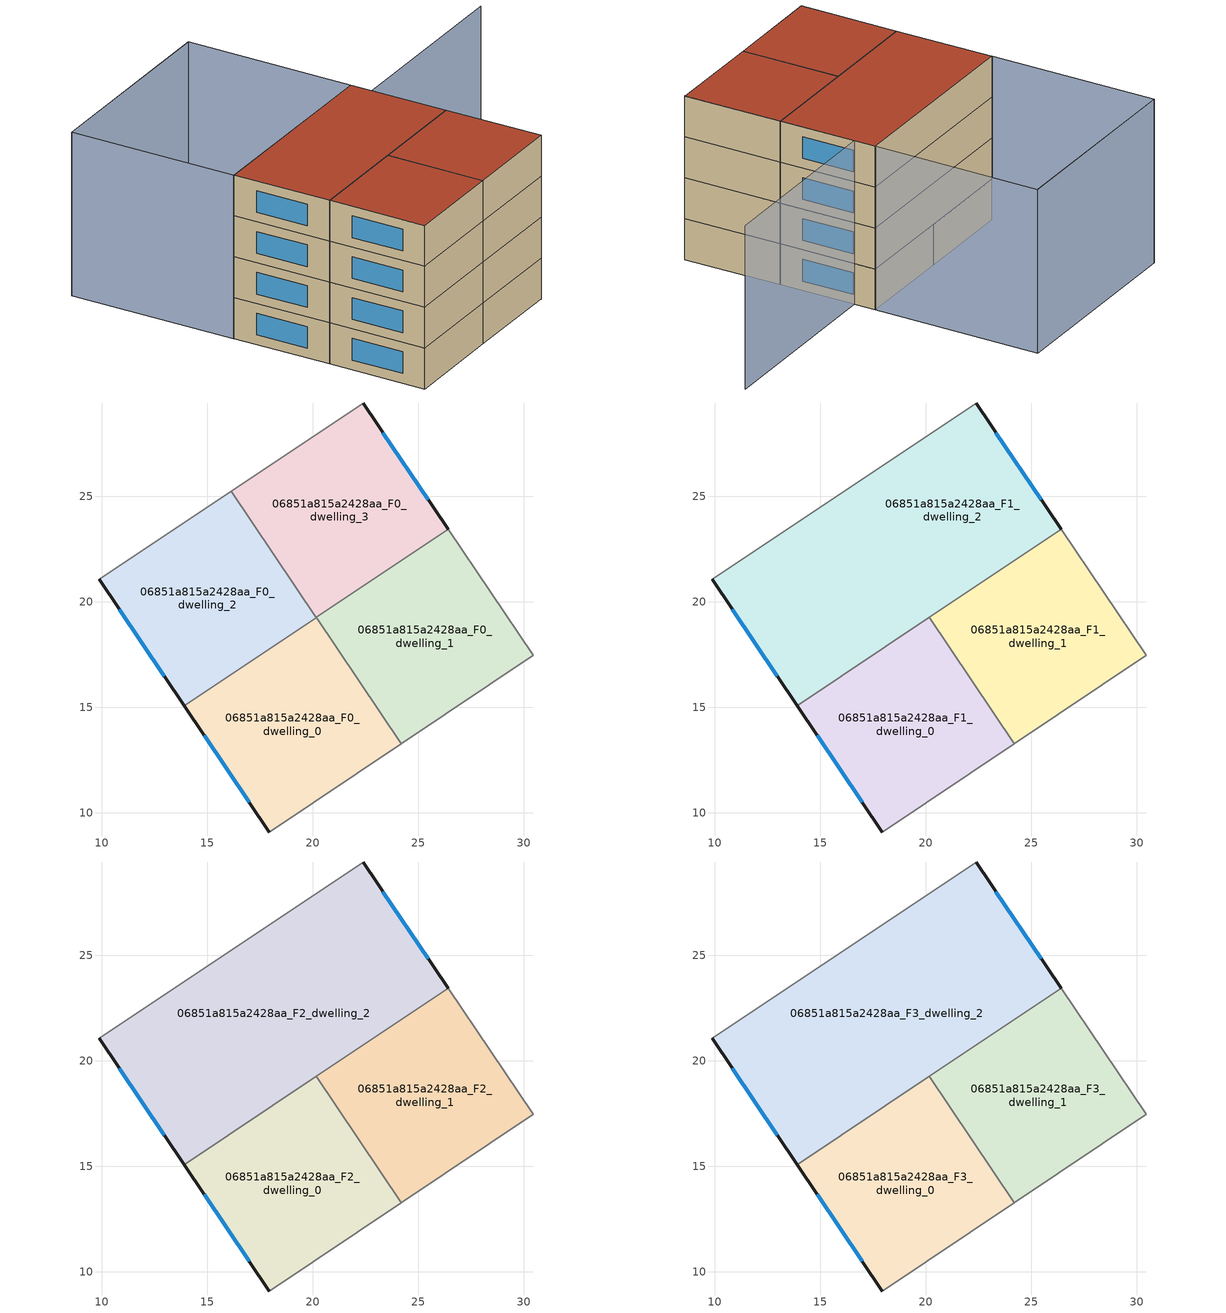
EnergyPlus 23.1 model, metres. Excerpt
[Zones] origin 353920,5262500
06851a815a2428aa_F0_dwelling_0
 floor ground (EU_floor_Construction): 20.18,19.26 24.19,13.27 17.95,9.08 13.92,15.07 z0
 wall outside (EU_wall_Construction): 13.92,15.07 17.95,9.08 z0:3
 wall adiabatic (EU_wall_Construction): 17.95,9.08 24.19,13.27 z0:3
 wall to 06851a815a2428aa_F0_dwelling_1 (EU_wall_Construction): 24.19,13.27 20.18,19.26 z0:3
 wall to 06851a815a2428aa_F0_dwelling_2 (EU_wall_Construction): 20.16,19.25 13.92,15.07 z0:3
 wall to 06851a815a2428aa_F0_dwelling_3 (EU_wall_Construction): 20.18,19.26 20.16,19.25 z0:3
 window (EU_Window_Construction): 14.86,13.67 17,10.49 z0.7:2.3
06851a815a2428aa_F0_dwelling_1
 floor ground (EU_floor_Construction): 26.42,23.44 30.45,17.46 24.19,13.27 20.18,19.26 z0
 wall adiabatic (EU_wall_Construction): 24.19,13.27 30.45,17.46 26.42,23.44 z0:3
 wall to 06851a815a2428aa_F0_dwelling_3 (EU_wall_Construction): 26.42,23.44 20.18,19.26 z0:3
06851a815a2428aa_F0_dwelling_2
 floor ground (EU_floor_Construction): 16.15,25.25 20.16,19.25 13.92,15.07 9.89,21.06 z0
 wall outside (EU_wall_Construction): 9.89,21.06 13.92,15.07 z0:3
 wall adiabatic (EU_wall_Construction): 16.15,25.25 9.89,21.06 z0:3
 wall to 06851a815a2428aa_F0_dwelling_3 (EU_wall_Construction): 20.16,19.25 16.15,25.25 z0:3
 window (EU_Window_Construction): 10.84,19.66 12.97,16.48 z0.7:2.3
06851a815a2428aa_F0_dwelling_3
 floor ground (EU_floor_Construction): 22.39,29.42 26.42,23.44 20.16,19.25 16.15,25.25 z0
 wall outside (EU_wall_Construction): 26.42,23.44 22.39,29.42 z0:3
 wall adiabatic (EU_wall_Construction): 22.39,29.42 16.15,25.25 z0:3
 window (EU_Window_Construction): 25.47,24.85 23.34,28.02 z0.7:2.3
06851a815a2428aa_F1_dwelling_0
 floor to 06851a815a2428aa_F0_dwelling_0 (EU_floor_Construction): 20.18,19.26 24.19,13.27 17.95,9.08 13.92,15.07 z3
 wall outside (EU_wall_Construction): 13.92,15.07 17.95,9.08 z3:6
 wall adiabatic (EU_wall_Construction): 17.95,9.08 24.19,13.27 z3:6
 wall to 06851a815a2428aa_F1_dwelling_1 (EU_wall_Construction): 24.19,13.27 20.18,19.26 z3:6
 wall to 06851a815a2428aa_F1_dwelling_2 (EU_wall_Construction): 20.18,19.26 13.92,15.07 z3:6
 window (EU_Window_Construction): 14.86,13.67 17,10.49 z3.7:5.3
06851a815a2428aa_F1_dwelling_1
 floor to 06851a815a2428aa_F0_dwelling_1 (EU_floor_Construction): 26.42,23.44 30.45,17.46 24.19,13.27 20.18,19.26 z3
 wall adiabatic (EU_wall_Construction): 24.19,13.27 30.45,17.46 26.42,23.44 z3:6
 wall to 06851a815a2428aa_F1_dwelling_2 (EU_wall_Construction): 26.42,23.44 20.18,19.26 z3:6
06851a815a2428aa_F1_dwelling_2
 floor to 06851a815a2428aa_F0_dwelling_2 (EU_floor_Construction): 16.15,25.25 20.16,19.25 13.92,15.07 9.89,21.06 z3
 floor to 06851a815a2428aa_F0_dwelling_3 (EU_floor_Construction): 22.39,29.42 26.42,23.44 20.16,19.25 16.15,25.25 z3
 wall outside (EU_wall_Construction): 9.89,21.06 13.92,15.07 / 26.42,23.44 22.39,29.42 z3:6
 wall adiabatic (EU_wall_Construction): 22.39,29.42 9.89,21.06 z3:6
 window (EU_Window_Construction): 10.84,19.66 12.97,16.48 / 25.47,24.85 23.34,28.02 z3.7:5.3
06851a815a2428aa_F2_dwelling_0
 floor to 06851a815a2428aa_F1_dwelling_0 (EU_floor_Construction): 20.18,19.26 24.19,13.27 17.95,9.08 13.92,15.07 z6
 wall outside (EU_wall_Construction): 13.92,15.07 17.95,9.08 z6:9
 wall adiabatic (EU_wall_Construction): 17.95,9.08 24.19,13.27 z6:9
 wall to 06851a815a2428aa_F2_dwelling_1 (EU_wall_Construction): 24.19,13.27 20.18,19.26 z6:9
 wall to 06851a815a2428aa_F2_dwelling_2 (EU_wall_Construction): 20.18,19.26 13.92,15.07 z6:9
 window (EU_Window_Construction): 14.86,13.67 17,10.49 z6.7:8.3
06851a815a2428aa_F2_dwelling_1
 floor to 06851a815a2428aa_F1_dwelling_1 (EU_floor_Construction): 26.42,23.44 30.45,17.46 24.19,13.27 20.18,19.26 z6
 wall adiabatic (EU_wall_Construction): 24.19,13.27 30.45,17.46 26.42,23.44 z6:9
 wall to 06851a815a2428aa_F2_dwelling_2 (EU_wall_Construction): 26.42,23.44 20.18,19.26 z6:9
06851a815a2428aa_F2_dwelling_2
 floor to 06851a815a2428aa_F1_dwelling_2 (EU_floor_Construction): 22.39,29.42 26.42,23.44 13.92,15.07 9.89,21.06 z6
 wall outside (EU_wall_Construction): 9.89,21.06 13.92,15.07 / 26.42,23.44 22.39,29.42 z6:9
 wall adiabatic (EU_wall_Construction): 22.39,29.42 9.89,21.06 z6:9
 window (EU_Window_Construction): 10.84,19.66 12.97,16.48 / 25.47,24.85 23.34,28.02 z6.7:8.3
06851a815a2428aa_F3_dwelling_0
 floor to 06851a815a2428aa_F2_dwelling_0 (EU_floor_Construction): 20.18,19.26 24.19,13.27 17.95,9.08 13.92,15.07 z9
 wall outside (EU_wall_Construction): 13.92,15.07 17.95,9.08 z9:12
 wall adiabatic (EU_wall_Construction): 17.95,9.08 24.19,13.27 z9:12
 wall to 06851a815a2428aa_F3_dwelling_1 (EU_wall_Construction): 24.19,13.27 20.18,19.26 z9:12
 wall to 06851a815a2428aa_F3_dwelling_2 (EU_wall_Construction): 20.18,19.26 13.92,15.07 z9:12
 window (EU_Window_Construction): 14.86,13.67 17,10.49 z9.7:11.3
 roof outside (EU_roof_Construction): 24.19,13.27 20.18,19.26 13.92,15.07 17.95,9.08 z12
06851a815a2428aa_F3_dwelling_1
 floor to 06851a815a2428aa_F2_dwelling_1 (EU_floor_Construction): 26.42,23.44 30.45,17.46 24.19,13.27 20.18,19.26 z9
 wall adiabatic (EU_wall_Construction): 24.19,13.27 30.45,17.46 26.42,23.44 z9:12
 wall to 06851a815a2428aa_F3_dwelling_2 (EU_wall_Construction): 26.42,23.44 20.18,19.26 z9:12
 roof outside (EU_roof_Construction): 30.45,17.46 26.42,23.44 20.18,19.26 24.19,13.27 z12
06851a815a2428aa_F3_dwelling_2
 floor to 06851a815a2428aa_F2_dwelling_2 (EU_floor_Construction): 22.39,29.42 26.42,23.44 13.92,15.07 9.89,21.06 z9
 wall outside (EU_wall_Construction): 9.89,21.06 13.92,15.07 / 26.42,23.44 22.39,29.42 z9:12
 wall adiabatic (EU_wall_Construction): 22.39,29.42 9.89,21.06 z9:12
 window (EU_Window_Construction): 10.84,19.66 12.97,16.48 / 25.47,24.85 23.34,28.02 z9.7:11.3
 roof outside (EU_roof_Construction): 26.42,23.44 22.39,29.42 9.89,21.06 13.92,15.07 z12
shading: 15.53,39.61 3,31.24 / 30.45,17.43 23.29,28.11 / 23.29,28.11 35.01,35.97 / 22.39,29.42 9.85,21.04 / 9.85,21.04 3.02,31.25 / 3.02,31.25 15.56,39.64 / 15.56,39.64 22.39,29.42 z0:12
[Building]
EU S2 Campaign: North Axis=0; Terrain=City; Solar Distribution=FullExterior
[Site:Location]
Budapest.Ferenc.Liszt.Intl.AP: Latitude=47.437; Longitude=19.256; Time Zone=1; Elevation=185
[SizingPeriod:WeatherFileDays]
AnnualSizingPeriod: Begin Month=1; Begin Day of Month=1; End Month=12; End Day of Month=31; Day of Week for Start Day=Monday; Use Weather File Daylight Saving Period=No; Use Weather File Rain and Snow Indicators=No
[MATERIAL]
EU_InternalMass_Material: Roughness=MediumRough; Thickness=0.1; Conductivity=1; Density=1800; Specific Heat=900; Thermal Absorptance=0.9; Solar Absorptance=0.7; Visible Absorptance=0.7
[MATERIAL:NOMASS] Roughness=MediumRough; Thermal Absorptance=0.9; Solar Absorptance=0.7; Visible Absorptance=0.7
Name | Thermal Resistance
EU_wall_NoMass | 0.832559
EU_roof_NoMass | 1.39638
EU_floor_NoMass | 0.872794
[WINDOWMATERIAL:SIMPLEGLAZINGSYSTEM]
EU_Window_SimpleGlazing: UFactor=2.79869; Solar Heat Gain Coefficient=0.75; Visible Transmittance=0.75
[CONSTRUCTION]
EU_wall_Construction: EU_wall_NoMass
EU_roof_Construction: EU_roof_NoMass
EU_floor_Construction: EU_floor_NoMass
EU_Window_Construction: EU_Window_SimpleGlazing
EU_InternalMass_Construction: EU_InternalMass_Material
[ZONE] Type=1; Multiplier=1; Ceiling Height=autocalculate; Floor Area=autocalculate; Part of Total Floor Area=Yes
Name | Volume
06851a815a2428aa_F0_dwelling_0; 06851a815a2428aa_F1_dwelling_0; 06851a815a2428aa_F2_dwelling_0; 06851a815a2428aa_F3_dwelling_0 | 162.869
06851a815a2428aa_F0_dwelling_1; 06851a815a2428aa_F1_dwelling_1; 06851a815a2428aa_F2_dwelling_1; 06851a815a2428aa_F3_dwelling_1 | 162.857
06851a815a2428aa_F0_dwelling_2 | 162.845
06851a815a2428aa_F1_dwelling_2 | 325.676
06851a815a2428aa_F2_dwelling_2; 06851a815a2428aa_F3_dwelling_2 | 325.675
06851a815a2428aa_F0_dwelling_3 | 162.846
[INTERNALMASS] Construction=EU_InternalMass_Construction
Name | Zone or ZoneList | Surface Area
06851a815a2428aa_F0_dwelling_0_EU_InternalMass | 06851a815a2428aa_F0_dwelling_0 | 54.2897
06851a815a2428aa_F0_dwelling_1_EU_InternalMass | 06851a815a2428aa_F0_dwelling_1 | 54.2857
06851a815a2428aa_F0_dwelling_2_EU_InternalMass | 06851a815a2428aa_F0_dwelling_2 | 54.2816
06851a815a2428aa_F0_dwelling_3_EU_InternalMass | 06851a815a2428aa_F0_dwelling_3 | 54.2819
06851a815a2428aa_F1_dwelling_0_EU_InternalMass | 06851a815a2428aa_F1_dwelling_0 | 54.2897
06851a815a2428aa_F1_dwelling_1_EU_InternalMass | 06851a815a2428aa_F1_dwelling_1 | 54.2857
06851a815a2428aa_F1_dwelling_2_EU_InternalMass | 06851a815a2428aa_F1_dwelling_2 | 108.559
06851a815a2428aa_F2_dwelling_0_EU_InternalMass | 06851a815a2428aa_F2_dwelling_0 | 54.2897
06851a815a2428aa_F2_dwelling_1_EU_InternalMass | 06851a815a2428aa_F2_dwelling_1 | 54.2857
06851a815a2428aa_F2_dwelling_2_EU_InternalMass | 06851a815a2428aa_F2_dwelling_2 | 108.559
06851a815a2428aa_F3_dwelling_0_EU_InternalMass | 06851a815a2428aa_F3_dwelling_0 | 54.2897
06851a815a2428aa_F3_dwelling_1_EU_InternalMass | 06851a815a2428aa_F3_dwelling_1 | 54.2857
06851a815a2428aa_F3_dwelling_2_EU_InternalMass | 06851a815a2428aa_F3_dwelling_2 | 108.559
[OTHEREQUIPMENT] Fuel Type=Electricity; Design Level Calculation Method=Watts/Area; Power per Zone Floor Area=1; Fraction Latent=0; Fraction Radiant=0; Fraction Lost=0; Carbon Dioxide Generation Rate=0; EndUse Subcategory=EU_Step8_InternalGains
Name | Zone or ZoneList or Space or SpaceList | Schedule
EU_Step8_InternalGain_06851a815a2428aa_F0_dwelling_0_f000 | 06851a815a2428aa_F0_dwelling_0 | EU_Step8_GainSchedule_06851a815a2428aa_F0_dwelling_0_f000
EU_Step8_InternalGain_06851a815a2428aa_F0_dwelling_1_f000 | 06851a815a2428aa_F0_dwelling_1 | EU_Step8_GainSchedule_06851a815a2428aa_F0_dwelling_1_f000
EU_Step8_InternalGain_06851a815a2428aa_F0_dwelling_2_f000 | 06851a815a2428aa_F0_dwelling_2 | EU_Step8_GainSchedule_06851a815a2428aa_F0_dwelling_2_f000
EU_Step8_InternalGain_06851a815a2428aa_F0_dwelling_3_f000 | 06851a815a2428aa_F0_dwelling_3 | EU_Step8_GainSchedule_06851a815a2428aa_F0_dwelling_3_f000
EU_Step8_InternalGain_06851a815a2428aa_F1_dwelling_0_f000 | 06851a815a2428aa_F1_dwelling_0 | EU_Step8_GainSchedule_06851a815a2428aa_F1_dwelling_0_f000
EU_Step8_InternalGain_06851a815a2428aa_F1_dwelling_1_f000 | 06851a815a2428aa_F1_dwelling_1 | EU_Step8_GainSchedule_06851a815a2428aa_F1_dwelling_1_f000
EU_Step8_InternalGain_06851a815a2428aa_F1_dwelling_2_f000 | 06851a815a2428aa_F1_dwelling_2 | EU_Step8_GainSchedule_06851a815a2428aa_F1_dwelling_2_f000
EU_Step8_InternalGain_06851a815a2428aa_F2_dwelling_0_f000 | 06851a815a2428aa_F2_dwelling_0 | EU_Step8_GainSchedule_06851a815a2428aa_F2_dwelling_0_f000
EU_Step8_InternalGain_06851a815a2428aa_F2_dwelling_1_f000 | 06851a815a2428aa_F2_dwelling_1 | EU_Step8_GainSchedule_06851a815a2428aa_F2_dwelling_1_f000
EU_Step8_InternalGain_06851a815a2428aa_F2_dwelling_2_f000 | 06851a815a2428aa_F2_dwelling_2 | EU_Step8_GainSchedule_06851a815a2428aa_F2_dwelling_2_f000
EU_Step8_InternalGain_06851a815a2428aa_F3_dwelling_0_f000 | 06851a815a2428aa_F3_dwelling_0 | EU_Step8_GainSchedule_06851a815a2428aa_F3_dwelling_0_f000
EU_Step8_InternalGain_06851a815a2428aa_F3_dwelling_1_f000 | 06851a815a2428aa_F3_dwelling_1 | EU_Step8_GainSchedule_06851a815a2428aa_F3_dwelling_1_f000
EU_Step8_InternalGain_06851a815a2428aa_F3_dwelling_2_f000 | 06851a815a2428aa_F3_dwelling_2 | EU_Step8_GainSchedule_06851a815a2428aa_F3_dwelling_2_f000
[ZONEVENTILATION:DESIGNFLOWRATE] Schedule=EU_AlwaysOn; Design Flow Rate Calculation Method=AirChanges/Hour; Air Changes per Hour=0.475469; Ventilation Type=Natural; Fan Pressure Rise=0; Fan Total Efficiency=1; Constant Term Coefficient=1; Temperature Term Coefficient=0; Velocity Term Coefficient=0; Velocity Squared Term Coefficient=0; Minimum Indoor Temperature=-100; Maximum Indoor Temperature=100; Delta Temperature=-100; Minimum Outdoor Temperature=-100; Maximum Outdoor Temperature=100; Maximum Wind Speed=40
Name | Zone or ZoneList or Space or SpaceList
EU_ConstantAir_06851a815a2428aa_F0_dwelling_0 | 06851a815a2428aa_F0_dwelling_0
EU_ConstantAir_06851a815a2428aa_F0_dwelling_1 | 06851a815a2428aa_F0_dwelling_1
EU_ConstantAir_06851a815a2428aa_F0_dwelling_2 | 06851a815a2428aa_F0_dwelling_2
EU_ConstantAir_06851a815a2428aa_F0_dwelling_3 | 06851a815a2428aa_F0_dwelling_3
EU_ConstantAir_06851a815a2428aa_F1_dwelling_0 | 06851a815a2428aa_F1_dwelling_0
EU_ConstantAir_06851a815a2428aa_F1_dwelling_1 | 06851a815a2428aa_F1_dwelling_1
EU_ConstantAir_06851a815a2428aa_F1_dwelling_2 | 06851a815a2428aa_F1_dwelling_2
EU_ConstantAir_06851a815a2428aa_F2_dwelling_0 | 06851a815a2428aa_F2_dwelling_0
EU_ConstantAir_06851a815a2428aa_F2_dwelling_1 | 06851a815a2428aa_F2_dwelling_1
EU_ConstantAir_06851a815a2428aa_F2_dwelling_2 | 06851a815a2428aa_F2_dwelling_2
EU_ConstantAir_06851a815a2428aa_F3_dwelling_0 | 06851a815a2428aa_F3_dwelling_0
EU_ConstantAir_06851a815a2428aa_F3_dwelling_1 | 06851a815a2428aa_F3_dwelling_1
EU_ConstantAir_06851a815a2428aa_F3_dwelling_2 | 06851a815a2428aa_F3_dwelling_2
[HVACTEMPLATE:THERMOSTAT] Constant Heating Setpoint=20; Constant Cooling Setpoint=50
EU_HeatOnly_06851a815a2428aa_F0_dwelling_0; EU_HeatOnly_06851a815a2428aa_F0_dwelling_1; EU_HeatOnly_06851a815a2428aa_F0_dwelling_2; EU_HeatOnly_06851a815a2428aa_F0_dwelling_3; EU_HeatOnly_06851a815a2428aa_F1_dwelling_0; EU_HeatOnly_06851a815a2428aa_F1_dwelling_1; EU_HeatOnly_06851a815a2428aa_F1_dwelling_2; EU_HeatOnly_06851a815a2428aa_F2_dwelling_0; EU_HeatOnly_06851a815a2428aa_F2_dwelling_1; EU_HeatOnly_06851a815a2428aa_F2_dwelling_2; EU_HeatOnly_06851a815a2428aa_F3_dwelling_0; EU_HeatOnly_06851a815a2428aa_F3_dwelling_1; EU_HeatOnly_06851a815a2428aa_F3_dwelling_2
[HVACTEMPLATE:ZONE:IDEALLOADSAIRSYSTEM] System Availability Schedule=EU_AlwaysOn; Maximum Heating Supply Air Temperature=50; Minimum Cooling Supply Air Temperature=13; Maximum Heating Supply Air Humidity Ratio=0.0156; Minimum Cooling Supply Air Humidity Ratio=0.0077; Heating Limit=NoLimit; Cooling Limit=NoLimit; Heating Availability Schedule=EU_AlwaysOn; Cooling Availability Schedule=EU_CoolingOff; Dehumidification Control Type=ConstantSensibleHeatRatio; Cooling Sensible Heat Ratio=0.7; Dehumidification Setpoint=60; Humidification Control Type=None; Humidification Setpoint=30; Outdoor Air Method=None; Outdoor Air Flow Rate per Person=0.00944; Outdoor Air Flow Rate per Zone Floor Area=0; Outdoor Air Flow Rate per Zone=0; Demand Controlled Ventilation Type=None; Outdoor Air Economizer Type=NoEconomizer; Heat Recovery Type=None; Sensible Heat Recovery Effectiveness=0.7; Latent Heat Recovery Effectiveness=0.65
Name | Template Thermostat
06851a815a2428aa_F0_dwelling_0 | EU_HeatOnly_06851a815a2428aa_F0_dwelling_0
06851a815a2428aa_F0_dwelling_1 | EU_HeatOnly_06851a815a2428aa_F0_dwelling_1
06851a815a2428aa_F0_dwelling_2 | EU_HeatOnly_06851a815a2428aa_F0_dwelling_2
06851a815a2428aa_F0_dwelling_3 | EU_HeatOnly_06851a815a2428aa_F0_dwelling_3
06851a815a2428aa_F1_dwelling_0 | EU_HeatOnly_06851a815a2428aa_F1_dwelling_0
06851a815a2428aa_F1_dwelling_1 | EU_HeatOnly_06851a815a2428aa_F1_dwelling_1
06851a815a2428aa_F1_dwelling_2 | EU_HeatOnly_06851a815a2428aa_F1_dwelling_2
06851a815a2428aa_F2_dwelling_0 | EU_HeatOnly_06851a815a2428aa_F2_dwelling_0
06851a815a2428aa_F2_dwelling_1 | EU_HeatOnly_06851a815a2428aa_F2_dwelling_1
06851a815a2428aa_F2_dwelling_2 | EU_HeatOnly_06851a815a2428aa_F2_dwelling_2
06851a815a2428aa_F3_dwelling_0 | EU_HeatOnly_06851a815a2428aa_F3_dwelling_0
06851a815a2428aa_F3_dwelling_1 | EU_HeatOnly_06851a815a2428aa_F3_dwelling_1
06851a815a2428aa_F3_dwelling_2 | EU_HeatOnly_06851a815a2428aa_F3_dwelling_2
[SIZING:ZONE] Zone Cooling Design Supply Air Temperature Input Method=SupplyAirTemperature; Zone Cooling Design Supply Air Temperature=13; Zone Heating Design Supply Air Temperature Input Method=SupplyAirTemperature; Zone Heating Design Supply Air Temperature=50; Zone Cooling Design Supply Air Humidity Ratio=0.008; Zone Heating Design Supply Air Humidity Ratio=0.008; Cooling Design Air Flow Method=DesignDay; Cooling Design Air Flow Rate=0; Cooling Minimum Air Flow per Zone Floor Area=0.000762; Cooling Minimum Air Flow=0; Cooling Minimum Air Flow Fraction=0.2; Heating Design Air Flow Method=DesignDay; Heating Design Air Flow Rate=0; Heating Maximum Air Flow per Zone Floor Area=0.002032; Heating Maximum Air Flow=0.141576; Heating Maximum Air Flow Fraction=0.3; Account for Dedicated Outdoor Air System=No; Dedicated Outdoor Air System Control Strategy=NeutralSupplyAir; Dedicated Outdoor Air Low Setpoint Temperature for Design=autosize; Dedicated Outdoor Air High Setpoint Temperature for Design=autosize; Zone Load Sizing Method=Sensible Load Only No Latent Load; Zone Latent Cooling Design Supply Air Humidity Ratio Input Method=HumidityRatioDifference; Zone Cooling Design Supply Air Humidity Ratio Difference=0.005; Zone Latent Heating Design Supply Air Humidity Ratio Input Method=HumidityRatioDifference; Zone Humidification Design Supply Air Humidity Ratio Difference=0.005
06851a815a2428aa_F0_dwelling_0; 06851a815a2428aa_F0_dwelling_1; 06851a815a2428aa_F0_dwelling_2; 06851a815a2428aa_F0_dwelling_3; 06851a815a2428aa_F1_dwelling_0; 06851a815a2428aa_F1_dwelling_1; 06851a815a2428aa_F1_dwelling_2; 06851a815a2428aa_F2_dwelling_0; 06851a815a2428aa_F2_dwelling_1; 06851a815a2428aa_F2_dwelling_2; 06851a815a2428aa_F3_dwelling_0; 06851a815a2428aa_F3_dwelling_1; 06851a815a2428aa_F3_dwelling_2
[SCHEDULE:CONSTANT]
Name | Hourly Value
EU_AlwaysOn | 1
EU_CoolingOff | 0
[SCHEDULE:FILE] Column Number=1; Rows to Skip at Top=0; Number of Hours of Data=8760; Column Separator=Comma; Interpolate to Timestep=No; Minutes per Item=60; Adjust Schedule for Daylight Savings=Yes
Name | File
EU_Step8_GainSchedule_06851a815a2428aa_F0_dwelling_0_f000 | ../../schedules/06851a815a2428aa/06851a815a2428aa_F0_dwelling_0_f000_gain.csv
EU_Step8_GainSchedule_06851a815a2428aa_F0_dwelling_1_f000 | ../../schedules/06851a815a2428aa/06851a815a2428aa_F0_dwelling_1_f000_gain.csv
EU_Step8_GainSchedule_06851a815a2428aa_F0_dwelling_2_f000 | ../../schedules/06851a815a2428aa/06851a815a2428aa_F0_dwelling_2_f000_gain.csv
EU_Step8_GainSchedule_06851a815a2428aa_F0_dwelling_3_f000 | ../../schedules/06851a815a2428aa/06851a815a2428aa_F0_dwelling_3_f000_gain.csv
EU_Step8_GainSchedule_06851a815a2428aa_F1_dwelling_0_f000 | ../../schedules/06851a815a2428aa/06851a815a2428aa_F1_dwelling_0_f000_gain.csv
EU_Step8_GainSchedule_06851a815a2428aa_F1_dwelling_1_f000 | ../../schedules/06851a815a2428aa/06851a815a2428aa_F1_dwelling_1_f000_gain.csv
EU_Step8_GainSchedule_06851a815a2428aa_F1_dwelling_2_f000 | ../../schedules/06851a815a2428aa/06851a815a2428aa_F1_dwelling_2_f000_gain.csv
EU_Step8_GainSchedule_06851a815a2428aa_F2_dwelling_0_f000 | ../../schedules/06851a815a2428aa/06851a815a2428aa_F2_dwelling_0_f000_gain.csv
EU_Step8_GainSchedule_06851a815a2428aa_F2_dwelling_1_f000 | ../../schedules/06851a815a2428aa/06851a815a2428aa_F2_dwelling_1_f000_gain.csv
EU_Step8_GainSchedule_06851a815a2428aa_F2_dwelling_2_f000 | ../../schedules/06851a815a2428aa/06851a815a2428aa_F2_dwelling_2_f000_gain.csv
EU_Step8_GainSchedule_06851a815a2428aa_F3_dwelling_0_f000 | ../../schedules/06851a815a2428aa/06851a815a2428aa_F3_dwelling_0_f000_gain.csv
EU_Step8_GainSchedule_06851a815a2428aa_F3_dwelling_1_f000 | ../../schedules/06851a815a2428aa/06851a815a2428aa_F3_dwelling_1_f000_gain.csv
EU_Step8_GainSchedule_06851a815a2428aa_F3_dwelling_2_f000 | ../../schedules/06851a815a2428aa/06851a815a2428aa_F3_dwelling_2_f000_gain.csv
